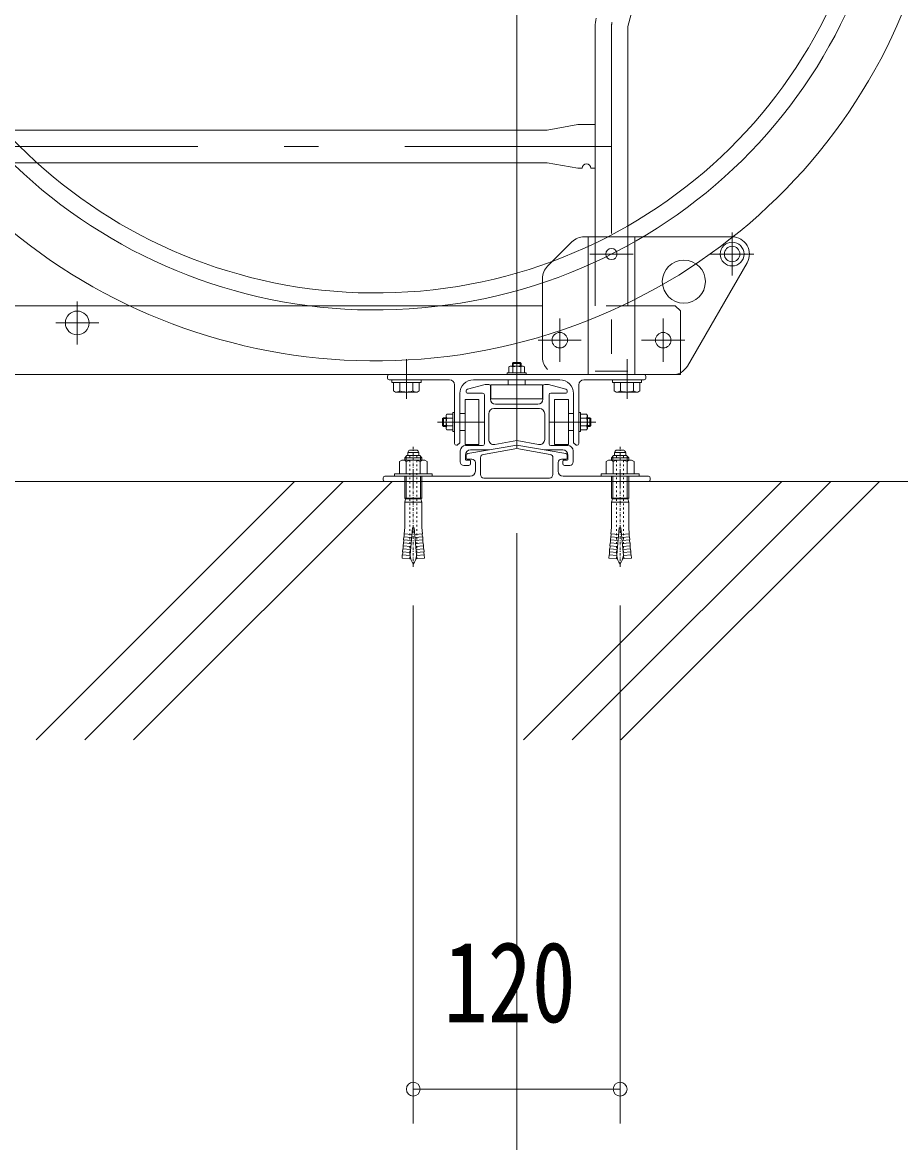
# Model space of a CAD drawing. Units: millimetres, scale not verified. Extents: x -5740 to 5740, y -4020 to 4020.
# Drawn here: x 3994 to 4503, y 747 to 1397 of the extents above; entities that cross this region are included whole.
import ezdxf
from ezdxf.enums import TextEntityAlignment as Align

# ---------------------------------------------------------------- set-up
doc = ezdxf.new("R2010")
doc.units = ezdxf.units.MM
doc.header["$LTSCALE"] = 10
for name, pattern in [('USER2', [10, 4, -6]), ('USER3', [13, 6, -3, 1, -3]), ('USER4', [24, 12, -5, 2, -5]), ('USER5', [25, 6, -5, 2, -5, 2, -5])]:
    doc.linetypes.add(name, pattern=pattern)
for name, color, linetype, lineweight in [('0-0_0', 7, 'Continuous', 18), ('0-1_0-0SHITUMEI', 4, 'Continuous', 18), ('0-3_2ラック-03BODL', 7, 'Continuous', 18), ('0-5_2ラック-43THIN', 4, 'Continuous', 18), ('0-6_2ラック-53DIM', 7, 'Continuous', 18), ('0-7_2ラック-63HATCH', 7, 'Continuous', 18), ('0-8_2ラック-7搬入用開口', 3, 'Continuous', 18), ('0-A_2ラック-Bラック前', 2, 'USER5', 18), ('0-D_2ラック-E自転車奥', 6, 'USER5', 18), ('0-E_2ラック-F寸法', 3, 'Continuous', 18), ('1-3_2-03BODL', 2, 'Continuous', 18)]:
    doc.layers.add(name, color=color, linetype=linetype, lineweight=lineweight)
doc.styles.add('ＭＳ ゴシック', font='')
doc.styles.get('ＭＳ ゴシック').set_extended_font_data('MS Gothic')

# ---------------------------------------------------------------- blocks, each defined once
blk = doc.blocks.new('jf')
at = {"layer": '1-3_2-03BODL'}
for major_axis, start_param, end_param in [((330.2, 0), 3.518612, 7.824581), ((300.2, 0), 3.266958, 7.871433), ((290.2, 0), 3.267249, 7.871144)]:
    blk.add_ellipse((10383.56, 5745.33), major_axis=major_axis, ratio=0.984808, start_param=start_param, end_param=end_param, dxfattribs=at)
blk = doc.blocks.new('C-10x60L_3')
at = {"layer": '0-1_0-0SHITUMEI'}
for p, q in [((-374.8, 268), (-342.8, 323.3)), ((-374.8, -268), (-374.8, 268)), ((-342.8, 323.3), (-54.8, 323.3)), ((-54.8, 440), (-54.8, -440)), ((-54.8, 440), (0, 440)), ((-54.8, -323.3), (-54.8, 323.3)), ((0, -440), (0, 440)), ((1821.9, 255.1), (1901.6, 262.1)), ((1917.3, 82.8), (1901.6, 262.1)), ((-608, -88), (-608, 88)), ((-551.1, -130), (-551.1, 130)), ((-551.1, 130), (-488, 130)), ((-480, 152), (-432, 200)), ((-480, -152), (-480, 152)), ((-480, -122), (-480, 122)), ((-464.5, 167.5), (-374.8, 167.5)), ((-432, -200), (-432, 200)), ((-432, 200), (-374.8, 200)), ((-342.8, 161.7), (-54.8, 161.7)), ((0, 200), (507.1, 200)), ((0, 167.5), (507.1, 167.5)), ((507.1, -200), (507.1, 200)), ((520, 177.6), (507.1, 200)), ((507.1, 167.5), (520, 177.6)), ((520, 177.6), (603.6, 200)), ((520, -177.6), (520, 177.6)), ((603.6, -200), (603.6, 200)), ((603.6, 200), (1192.1, 200)), ((1192.1, 200), (1333.7, 212.4)), ((1200, 20), (1917.3, 82.8)), ((1200, -20), (1200, 20)), ((1349.4, 33.1), (1333.7, 212.4)), ((1473.2, 224.6), (1403.5, 218.5)), ((1419.2, 39.2), (1403.5, 218.5)), ((1488.9, 45.3), (1473.2, 224.6)), ((1612.7, 236.8), (1542.9, 230.7)), ((1558.6, 51.4), (1542.9, 230.7)), ((1628.4, 57.5), (1612.7, 236.8)), ((1752.1, 249), (1682.4, 242.9)), ((1698.1, 63.6), (1682.4, 242.9)), ((1767.8, 69.7), (1752.1, 249)), ((1837.6, 75.8), (1821.9, 255.1)), ((-551.1, -130), (-488, -130)), ((-480, -152), (-432, -200)), ((-464.5, -167.5), (-374.8, -167.5)), ((-432, -200), (-374.8, -200)), ((-342.8, -161.7), (-54.8, -161.7)), ((0, -167.5), (507.1, -167.5)), ((0, -200), (507.1, -200)), ((507.1, -167.5), (520, -177.6)), ((520, -177.6), (507.1, -200)), ((520, -177.6), (603.6, -200)), ((603.6, -200), (1192.1, -200)), ((1192.1, -200), (1333.7, -212.4)), ((1200, -20), (1917.3, -82.8)), ((1349.4, -33.1), (1333.7, -212.4)), ((1419.2, -39.2), (1403.5, -218.5)), ((1473.2, -224.6), (1403.5, -218.5)), ((1488.9, -45.3), (1473.2, -224.6)), ((1558.6, -51.4), (1542.9, -230.7)), ((1612.7, -236.8), (1542.9, -230.7)), ((1628.4, -57.5), (1612.7, -236.8)), ((1698.1, -63.6), (1682.4, -242.9)), ((1752.1, -249), (1682.4, -242.9)), ((1767.8, -69.7), (1752.1, -249)), ((1837.6, -75.8), (1821.9, -255.1)), ((1821.9, -255.1), (1901.6, -262.1)), ((1917.3, -82.8), (1901.6, -262.1)), ((-374.8, -268), (-342.8, -323.3)), ((-342.8, -323.3), (-54.8, -323.3)), ((-54.8, -440), (0, -440))]:
    blk.add_line(p, q, dxfattribs=at)
at = {"layer": '0-1_0-0SHITUMEI', "linetype": 'USER3'}
blk.add_line((-688, 0), (2120, 0), dxfattribs=at)
at = {"layer": '0-1_0-0SHITUMEI', "linetype": 'USER2'}
for p, q in [((-472, 80), (1774.7, 80)), ((-472, -80), (1774.7, -80))]:
    blk.add_line(p, q, dxfattribs=at)
at = {"layer": '0-1_0-0SHITUMEI'}
for centre, radius, start, end in [((-499.1, 0), 140, 111.787, 141.055), ((-488, 122), 8, 0, 90), ((-472, 88), 8, 180, 270), ((50.3, 0), 425.1, 157.649, 202.351), ((-256.5, 242.5), 118.2, 180.014, 223.119), ((1360.4, 308.8), 100, 254.513, 295.487), ((1499.9, 321), 100, 254.513, 295.487), ((1639.4, 333.2), 100, 254.513, 295.487), ((1778.8, 345.4), 100, 254.513, 295.487), ((1774.7, -400), 480, 56.443, 82.426), ((-499.1, 0), 140, 218.945, 248.213), ((-488, -122), 8, 270, 0), ((-472, -88), 8, 90, 180), ((-256.5, -242.5), 118.2, 136.881, 179.986), ((1360.4, -308.8), 100, 64.513, 105.487), ((1499.9, -321), 100, 64.513, 105.487), ((1639.4, -333.2), 100, 64.513, 105.487), ((1778.8, -345.4), 100, 64.513, 105.487), ((1774.7, 400), 480, 277.574, 303.557)]:
    blk.add_arc(centre, radius, start, end, dxfattribs=at)
at = {"layer": '0-1_0-0SHITUMEI', "linetype": 'USER2'}
for centre, start, end in [((1774.7, -400), 82.426, 90), ((1774.7, 400), 270, 277.574)]:
    blk.add_arc(centre, 480, start, end, dxfattribs=at)
blk = doc.blocks.new('ccrl')
at = {"layer": '0-6_2ラック-53DIM'}
for p, q in [((10191.81, 5403.67), (10201.94, 5406.43)), ((10204.07, 5406.46), (10202.2, 5406.46)), ((10205.07, 5405.46), (10205.07, 5397.96)), ((10235.57, 5405.46), (10235.57, 5397.96)), ((10236.57, 5406.46), (10238.44, 5406.46)), ((10248.83, 5403.67), (10238.7, 5406.43)), ((10191.07, 5402.7), (10191.07, 5401.96)), ((10200.57, 5401.46), (10191.57, 5401.46)), ((10201.57, 5400.46), (10201.57, 5371.96)), ((10239.07, 5400.46), (10239.07, 5371.96)), ((10240.07, 5401.46), (10249.07, 5401.46)), ((10249.57, 5402.7), (10249.57, 5401.96)), ((10207.07, 5392.46), (10233.57, 5392.46)), ((10232.57, 5394.96), (10208.07, 5394.96)), ((10204.07, 5389.46), (10204.07, 5374.54)), ((10236.57, 5389.46), (10236.57, 5374.54)), ((10200.57, 5370.96), (10190.57, 5370.96)), ((10191.9, 5366.28), (10220.32, 5371.29)), ((10207.59, 5371.58), (10220.32, 5373.83)), ((10233.05, 5371.58), (10220.32, 5373.83)), ((10248.74, 5366.28), (10220.32, 5371.29)), ((10240.07, 5370.96), (10250.07, 5370.96)), ((10187.57, 5367.96), (10187.57, 5361.46)), ((10190.57, 5365.46), (10190.57, 5362.96)), ((10191.07, 5365.29), (10191.07, 5363.63)), ((10193.57, 5368.46), (10204.11, 5368.46)), ((10200.97, 5365.85), (10220.32, 5369.26)), ((10239.67, 5365.85), (10220.32, 5369.26)), ((10247.07, 5368.46), (10236.53, 5368.46)), ((10249.57, 5365.29), (10249.57, 5363.63)), ((10250.07, 5365.46), (10250.07, 5362.96)), ((10253.07, 5367.96), (10253.07, 5361.46)), ((10192.57, 5359.46), (10189.57, 5359.46)), ((10193.07, 5362.46), (10191.07, 5362.46)), ((10191.57, 5363.13), (10194.32, 5363.13)), ((10193.57, 5361.96), (10193.57, 5360.46)), ((10196.32, 5361.13), (10196.32, 5356.13)), ((10199.32, 5363.88), (10199.32, 5354.13)), ((10241.32, 5363.88), (10241.32, 5354.13)), ((10244.32, 5361.13), (10244.32, 5356.13)), ((10249.07, 5363.13), (10246.32, 5363.13)), ((10247.07, 5361.96), (10247.07, 5360.46)), ((10247.57, 5362.46), (10249.57, 5362.46)), ((10248.07, 5359.46), (10251.07, 5359.46)), ((10142.82, 5352.13), (10142.82, 5351.13)), ((10143.82, 5353.13), (10193.32, 5353.13)), ((10201.32, 5352.13), (10239.32, 5352.13)), ((10296.82, 5353.13), (10247.32, 5353.13)), ((10297.82, 5352.13), (10297.82, 5351.13)), ((10143.82, 5350.13), (10296.82, 5350.13))]:
    blk.add_line(p, q, dxfattribs=at)
at = {"layer": '0-6_2ラック-53DIM', "color": 4, "linetype": 'USER4'}
for p, q in [((10160.32, 5356.13), (10160.32, 5346.13)), ((10280.32, 5356.13), (10280.32, 5346.13))]:
    blk.add_line(p, q, dxfattribs=at)
at = {"layer": '0-6_2ラック-53DIM'}
for centre, radius, start, end in [((10192.07, 5402.7), 1, 105.255, 180), ((10202.2, 5405.46), 1, 90, 105.255), ((10204.07, 5405.46), 1, 0, 90), ((10236.57, 5405.46), 1, 90, 180), ((10238.44, 5405.46), 1, 74.745, 90), ((10248.57, 5402.7), 1, 0, 74.745), ((10191.57, 5401.96), 0.5, 180, 270), ((10200.57, 5400.46), 1, 0, 90), ((10208.07, 5397.96), 3, 180, 270), ((10232.57, 5397.96), 3, 270, 0), ((10240.07, 5400.46), 1, 90, 180), ((10249.07, 5401.96), 0.5, 270, 0), ((10207.07, 5389.46), 3, 90, 180), ((10233.57, 5389.46), 3, 0, 90), ((10190.57, 5367.96), 3, 90, 180), ((10200.57, 5371.96), 1, 270, 0), ((10207.07, 5374.54), 3, 180, 280), ((10233.57, 5374.54), 3, 260, 0), ((10240.07, 5371.96), 1, 180, 270), ((10250.07, 5367.96), 3, 0, 90), ((10193.57, 5365.46), 3, 90, 180), ((10192.07, 5365.29), 1, 100, 180), ((10201.32, 5363.88), 2, 100, 180), ((10204.11, 5370.46), 2, 270, 280), ((10236.53, 5370.46), 2, 260, 270), ((10239.32, 5363.88), 2, 0, 80), ((10247.07, 5365.46), 3, 0, 90), ((10248.57, 5365.29), 1, 0, 80), ((10189.57, 5361.46), 2, 180, 270), ((10191.07, 5362.96), 0.5, 180, 270), ((10191.57, 5363.63), 0.5, 180, 270), ((10192.57, 5360.46), 1, 270, 0), ((10193.07, 5361.96), 0.5, 0, 90), ((10194.32, 5361.13), 2, 0, 90), ((10246.32, 5361.13), 2, 90, 180), ((10247.57, 5361.96), 0.5, 90, 180), ((10248.07, 5360.46), 1, 180, 270), ((10249.07, 5363.63), 0.5, 270, 0), ((10249.57, 5362.96), 0.5, 270, 0), ((10251.07, 5361.46), 2, 270, 0), ((10143.82, 5352.13), 1, 90, 180), ((10193.32, 5356.13), 3, 270, 0), ((10201.32, 5354.13), 2, 180, 270), ((10239.32, 5354.13), 2, 270, 0), ((10247.32, 5356.13), 3, 180, 270), ((10296.82, 5352.13), 1, 0, 90), ((10143.82, 5351.13), 1, 180, 270), ((10296.82, 5351.13), 1, 270, 0)]:
    blk.add_arc(centre, radius, start, end, dxfattribs=at)
at = {"layer": '0-7_2ラック-63HATCH', "color": 3, "linetype": 'USER4'}
for p, q in [((10156.31, 5398.03), (10156.31, 5421.13)), ((10284.33, 5398.03), (10284.33, 5421.13)), ((10201.32, 5384.63), (10174.32, 5384.63)), ((10239.32, 5384.63), (10266.32, 5384.63))]:
    blk.add_line(p, q, dxfattribs=at)
at = {"layer": '0-7_2ラック-63HATCH'}
for p, q in [((10216.5, 5417.13), (10224.14, 5417.13)), ((10217.82, 5418.63), (10218.32, 5419.13)), ((10222.82, 5418.63), (10217.82, 5418.63)), ((10217.82, 5418.63), (10217.82, 5417.13)), ((10218.02, 5413.13), (10218.02, 5416.68)), ((10218.32, 5419.13), (10222.32, 5419.13)), ((10222.82, 5418.63), (10222.32, 5419.13)), ((10222.62, 5416.68), (10222.62, 5413.13)), ((10222.82, 5418.63), (10222.82, 5417.13)), ((10145.32, 5411.13), (10145.32, 5410.13)), ((10214.82, 5413.13), (10225.82, 5413.13)), ((10214.82, 5412.13), (10214.82, 5413.13)), ((10225.82, 5412.13), (10225.82, 5413.13)), ((10294.32, 5412.13), (10245.32, 5412.13)), ((10295.32, 5411.13), (10295.32, 5410.13)), ((10146.32, 5409.13), (10181.32, 5409.13)), ((10147.81, 5407.53), (10147.81, 5409.13)), ((10147.81, 5407.53), (10164.81, 5407.53)), ((10148.8, 5402.73), (10148.8, 5407.53)), ((10152.55, 5402.73), (10152.55, 5407.53)), ((10160.06, 5402.73), (10160.06, 5407.53)), ((10163.81, 5402.73), (10163.81, 5407.53)), ((10164.81, 5407.53), (10164.81, 5409.13)), ((10184.32, 5372.13), (10184.32, 5406.13)), ((10195.32, 5409.13), (10245.32, 5409.13)), ((10205.32, 5406.13), (10205.32, 5398.13)), ((10215.32, 5409.13), (10215.32, 5406.13)), ((10225.32, 5409.13), (10225.32, 5406.13)), ((10256.32, 5372.13), (10256.32, 5406.13)), ((10259.32, 5409.13), (10294.32, 5409.13)), ((10275.83, 5407.53), (10275.83, 5409.13)), ((10275.83, 5407.53), (10292.83, 5407.53)), ((10276.83, 5402.73), (10276.83, 5407.53)), ((10280.58, 5402.73), (10280.58, 5407.53)), ((10288.08, 5402.73), (10288.08, 5407.53)), ((10291.84, 5402.73), (10291.84, 5407.53)), ((10292.83, 5407.53), (10292.83, 5409.13)), ((10150.01, 5402.03), (10148.8, 5402.73)), ((10150.01, 5402.03), (10162.61, 5402.03)), ((10162.61, 5402.03), (10163.81, 5402.73)), ((10187.32, 5372.63), (10187.32, 5401.13)), ((10190.32, 5397.63), (10190.32, 5371.63)), ((10205.32, 5398.13), (10235.32, 5398.13)), ((10250.32, 5397.63), (10250.32, 5371.63)), ((10253.32, 5372.63), (10253.32, 5401.13)), ((10278.03, 5402.03), (10276.83, 5402.73)), ((10278.03, 5402.03), (10290.63, 5402.03)), ((10290.63, 5402.03), (10291.84, 5402.73)), ((10177.82, 5387.13), (10177.32, 5386.63)), ((10177.32, 5386.63), (10177.32, 5382.63)), ((10177.82, 5382.13), (10177.82, 5387.13)), ((10177.82, 5387.13), (10179.32, 5387.13)), ((10179.32, 5388.45), (10179.32, 5380.81)), ((10183.32, 5386.93), (10179.77, 5386.93)), ((10183.32, 5390.13), (10183.32, 5379.13)), ((10184.32, 5390.13), (10183.32, 5390.13)), ((10187.32, 5389.63), (10190.32, 5389.63)), ((10253.32, 5389.63), (10250.32, 5389.63)), ((10256.32, 5390.13), (10257.32, 5390.13)), ((10257.32, 5390.13), (10257.32, 5379.13)), ((10257.32, 5386.93), (10260.87, 5386.93)), ((10261.32, 5388.45), (10261.32, 5380.81)), ((10262.82, 5387.13), (10261.32, 5387.13)), ((10262.82, 5387.13), (10263.32, 5386.63)), ((10262.82, 5382.13), (10262.82, 5387.13)), ((10263.32, 5386.63), (10263.32, 5382.63)), ((10177.82, 5382.13), (10177.32, 5382.63)), ((10177.82, 5382.13), (10179.32, 5382.13)), ((10179.77, 5382.33), (10183.32, 5382.33)), ((10184.32, 5379.13), (10183.32, 5379.13)), ((10187.32, 5379.63), (10190.32, 5379.63)), ((10253.32, 5379.63), (10250.32, 5379.63)), ((10256.32, 5379.13), (10257.32, 5379.13)), ((10260.87, 5382.33), (10257.32, 5382.33)), ((10262.82, 5382.13), (10261.32, 5382.13)), ((10262.82, 5382.13), (10263.32, 5382.63)), ((10185.32, 5371.13), (10185.82, 5371.13)), ((10187.32, 5372.63), (10185.82, 5371.13)), ((10190.32, 5371.63), (10198.32, 5371.63)), ((10250.32, 5371.63), (10242.32, 5371.63))]:
    blk.add_line(p, q, dxfattribs=at)
at = {"layer": '0-7_2ラック-63HATCH', "color": 4}
for p, q in [((10218.22, 5417.13), (10218.22, 5419.03)), ((10222.42, 5417.13), (10222.42, 5419.03)), ((10179.32, 5386.73), (10177.42, 5386.73)), ((10261.32, 5386.73), (10263.22, 5386.73)), ((10179.32, 5382.53), (10177.42, 5382.53)), ((10261.32, 5382.53), (10263.22, 5382.53))]:
    blk.add_line(p, q, dxfattribs=at)
at = {"layer": '0-7_2ラック-63HATCH', "color": 3, "linetype": 'USER2'}
blk.add_line((10265.82, 5414.13), (10284.82, 5414.13), dxfattribs=at)
at = {"layer": '0-7_2ラック-63HATCH'}
for points in [[(10216.5, 5417.13), (10215.72, 5416.68), (10215.72, 5413.13)], [(10224.14, 5417.13), (10224.92, 5416.68), (10224.92, 5413.13)], [(10205.32, 5406.13), (10235.32, 5406.13), (10235.32, 5398.13)], [(10190.32, 5397.63), (10198.32, 5397.63), (10198.32, 5371.63)], [(10250.32, 5397.63), (10242.32, 5397.63), (10242.32, 5371.63)], [(10179.32, 5388.45), (10179.77, 5389.23), (10183.32, 5389.23)], [(10261.32, 5388.45), (10260.87, 5389.23), (10257.32, 5389.23)], [(10179.32, 5380.81), (10179.77, 5380.03), (10183.32, 5380.03)], [(10261.32, 5380.81), (10260.87, 5380.03), (10257.32, 5380.03)], [(10255.32, 5371.13), (10254.82, 5371.13), (10253.32, 5372.63)]]:
    blk.add_lwpolyline(points, dxfattribs=at)
for centre, radius, start, end in [((10216.87, 5415), 2.04, 55.71208, 115.73012), ((10220.32, 5409.4), 7.63, 72.4633, 107.5367), ((10223.77, 5415), 2.04, 64.26988, 124.28792), ((10146.32, 5411.13), 1, 90, 180), ((10146.32, 5410.13), 1, 180, 270), ((10294.32, 5411.13), 1, 0, 90), ((10294.32, 5410.13), 1, 270, 0), ((10181.32, 5406.13), 3, 0, 90), ((10195.32, 5401.13), 8, 90, 180), ((10245.32, 5401.13), 8, 0, 90), ((10259.32, 5406.13), 3, 90, 180), ((10150.68, 5404.91), 2.88, 270, 310.72682), ((10156.31, 5412.49), 10.46, 248.97459, 291.02541), ((10161.94, 5404.91), 2.88, 229.27318, 270), ((10278.7, 5404.91), 2.88, 270, 310.72682), ((10284.33, 5412.49), 10.46, 248.97459, 291.02541), ((10289.96, 5404.91), 2.88, 229.27318, 270), ((10181.46, 5388.08), 2.04, 154.26988, 214.28792), ((10187.05, 5384.63), 7.63, 162.4633, 197.5367), ((10259.18, 5388.08), 2.04, 325.71208, 25.73012), ((10253.59, 5384.63), 7.63, 342.4633, 17.5367), ((10181.46, 5381.18), 2.04, 145.71208, 205.73012), ((10259.18, 5381.18), 2.04, 334.26988, 34.28792), ((10185.32, 5372.13), 1, 180, 270), ((10255.32, 5372.13), 1, 270, 0)]:
    blk.add_arc(centre, radius, start, end, dxfattribs=at)
at = {"layer": '0-8_2ラック-7搬入用開口', "linetype": 'USER4'}
blk.add_line((10220.32, 5417.13), (10220.32, 5404.13), dxfattribs=at)
at = {"layer": '0-8_2ラック-7搬入用開口', "color": 7}
for p, q in [((10188.69, 5412.13), (10248.75, 5412.13)), ((10184.32, 5372.13), (10184.32, 5405.36)), ((10195.32, 5409.13), (10245.32, 5409.13)), ((10256.32, 5372.13), (10256.32, 5405.67)), ((10187.32, 5372.63), (10187.32, 5401.13)), ((10253.32, 5372.63), (10253.32, 5401.13)), ((10185.32, 5371.13), (10185.82, 5371.13)), ((10187.32, 5372.63), (10185.82, 5371.13))]:
    blk.add_line(p, q, dxfattribs=at)
blk.add_lwpolyline([(10255.32, 5371.13), (10254.82, 5371.13), (10253.32, 5372.63)], dxfattribs=at)
for centre, radius, start, end in [((10195.32, 5401.13), 8, 90, 180), ((10245.32, 5401.13), 8, 0, 90), ((10185.32, 5372.13), 1, 180, 270), ((10255.32, 5372.13), 1, 270, 0)]:
    blk.add_arc(centre, radius, start, end, dxfattribs=at)
at = {"layer": '0-A_2ラック-Bラック前', "color": 7, "linetype": 'Continuous'}
for p, q in [((10392.49, 6015.96), (10284.82, 5614.13)), ((10265.82, 5614.13), (10265.82, 5492.13)), ((10284.82, 5614.13), (10284.82, 5492.13)), ((9915.32, 5554.13), (10237.96, 5554.13)), ((10237.96, 5554.13), (10255.82, 5557.28)), ((10265.82, 5557.28), (10255.82, 5557.28)), ((10237.96, 5535.13), (9915.32, 5535.13)), ((10237.96, 5535.13), (10255.82, 5531.98)), ((10258.32, 5531.98), (10255.82, 5531.98)), ((10265.82, 5531.98), (10263.32, 5531.98)), ((10252.39, 5489.2), (10238.25, 5475.06)), ((10259.46, 5492.13), (10345.32, 5492.13)), ((10261.82, 5412.13), (10261.82, 5492.13)), ((10288.82, 5412.13), (10288.82, 5492.13)), ((10353.98, 5477.13), (10319.34, 5417.13)), ((10235.32, 5422.13), (10235.32, 5467.99)), ((9915.32, 5452.13), (10235.32, 5452.13)), ((10195.32, 5412.13), (8905.32, 5412.13)), ((10245.32, 5412.13), (10315.32, 5412.13)), ((10315.32, 5413.28), (10315.32, 5412.13))]:
    blk.add_line(p, q, dxfattribs=at)
at = {"layer": '0-A_2ラック-Bラック前', "color": 3, "linetype": 'USER4'}
for p, q in [((10275.32, 5614.13), (10275.32, 5412.13)), ((9915.32, 5544.63), (10275.32, 5544.63)), ((10345.32, 5494.63), (10345.32, 5469.63)), ((10262.82, 5482.13), (10287.82, 5482.13)), ((10332.82, 5482.13), (10357.82, 5482.13)), ((9965.32, 5454.63), (9965.32, 5429.63)), ((10245.32, 5444.63), (10245.32, 5419.63)), ((10305.32, 5444.63), (10305.32, 5419.63)), ((9952.82, 5442.13), (9977.82, 5442.13)), ((10232.82, 5432.13), (10257.82, 5432.13)), ((10292.82, 5432.13), (10317.82, 5432.13))]:
    blk.add_line(p, q, dxfattribs=at)
at = {"layer": '0-A_2ラック-Bラック前', "color": 3, "linetype": 'USER2'}
for p, q in [((10265.82, 5492.13), (10265.82, 5414.13)), ((10284.82, 5492.13), (10284.82, 5414.13)), ((10312.32, 5452.13), (10235.32, 5452.13)), ((10312.32, 5452.13), (10315.32, 5449.13)), ((10315.32, 5413.28), (10315.32, 5449.13))]:
    blk.add_line(p, q, dxfattribs=at)
at = {"layer": '0-A_2ラック-Bラック前', "color": 7, "linetype": 'Continuous'}
for centre, radius in [((10345.32, 5482.13), 6.9), ((10275.32, 5482.13), 3.25), ((10345.32, 5482.13), 4.5), ((10317.32, 5466.13), 12.5), ((9965.32, 5442.13), 6.9), ((10245.32, 5432.13), 4.5), ((10305.32, 5432.13), 4.5)]:
    blk.add_circle(centre, radius, dxfattribs=at)
for centre, radius, start, end in [((10284.82, 5614.13), 19, 165, 180), ((10260.82, 5531.98), 2.5, 0, 180), ((10259.46, 5482.13), 10, 90, 135), ((10345.32, 5482.13), 10, 330, 90), ((10245.32, 5467.99), 10, 135, 180), ((10245.32, 5422.13), 10, 180, 224.42701), ((10310.68, 5422.13), 10, 270, 330)]:
    blk.add_arc(centre, radius, start, end, dxfattribs=at)
at = {"layer": '0-A_2ラック-Bラック前', "color": 3, "linetype": 'USER4'}
blk.add_arc((10284.82, 5614.13), 9.5, 165, 180, dxfattribs=at)
at = {"layer": '0-D_2ラック-E自転車奥', "color": 3, "linetype": 'USER4'}
blk.add_line((10220.32, 5489.66), (10220.32, 5340.13), dxfattribs=at)
at = {"layer": '0-6_2ラック-53DIM', "xscale": 0.025, "yscale": 0.025, "rotation": 270}
for p in [(10160.32, 5353.13), (10280.32, 5353.13)]:
    blk.add_blockref('C-10x60L_3', p, dxfattribs=at)

msp = doc.modelspace()

# ---------------------------------------------------------------- linework, layer by layer
at = {"layer": '0-3_2ラック-03BODL'}
msp.add_line((4915.32, 1130.27), (1235.32, 1130.27), dxfattribs=at)
at = {"layer": '0-5_2ラック-43THIN'}
for p, q in [((4001.41, 980.27), (4151.41, 1130.27)), ((4029.69, 980.27), (4179.69, 1130.27)), ((4057.97, 980.27), (4207.97, 1130.27)), ((4284.25, 980.27), (4434.25, 1130.27)), ((4312.53, 980.27), (4462.53, 1130.27)), ((4340.82, 980.27), (4490.82, 1130.27))]:
    msp.add_line(p, q, dxfattribs=at)
at = {"layer": '0-E_2ラック-F寸法'}
for p, q in [((4280.32, 2685.18), (4280.32, 1252.27)), ((4280.32, 617.51), (4280.32, 1100.27)), ((4220.32, 757.51), (4220.32, 1058.27)), ((4340.32, 757.51), (4340.32, 1058.27)), ((4220.32, 777.51), (4340.32, 777.51))]:
    msp.add_line(p, q, dxfattribs=at)
for centre, start, end in [((4220.32, 777.51), 0, 180), ((4340.32, 777.51), 0, 180), ((4220.32, 777.51), 180, 0), ((4340.32, 777.51), 180, 0)]:
    msp.add_arc(centre, 4, start, end, dxfattribs=at)

# ---------------------------------------------------------------- block references
at = {"layer": '0-0_0'}
for name, p in [('jf', (-6185, -4219.87)), ('ccrl', (-5940, -4219.87))]:
    msp.add_blockref(name, p, dxfattribs=at)

# ---------------------------------------------------------------- texts
at = {"layer": '0-E_2ラック-F寸法', "color": 7, "style": 'ＭＳ ゴシック', "width": 0.8}
msp.add_text('120', height=46.89, dxfattribs=at).set_placement((4238, 802.31), align=Align.BOTTOM_LEFT)

doc.saveas('drawing.dxf')
